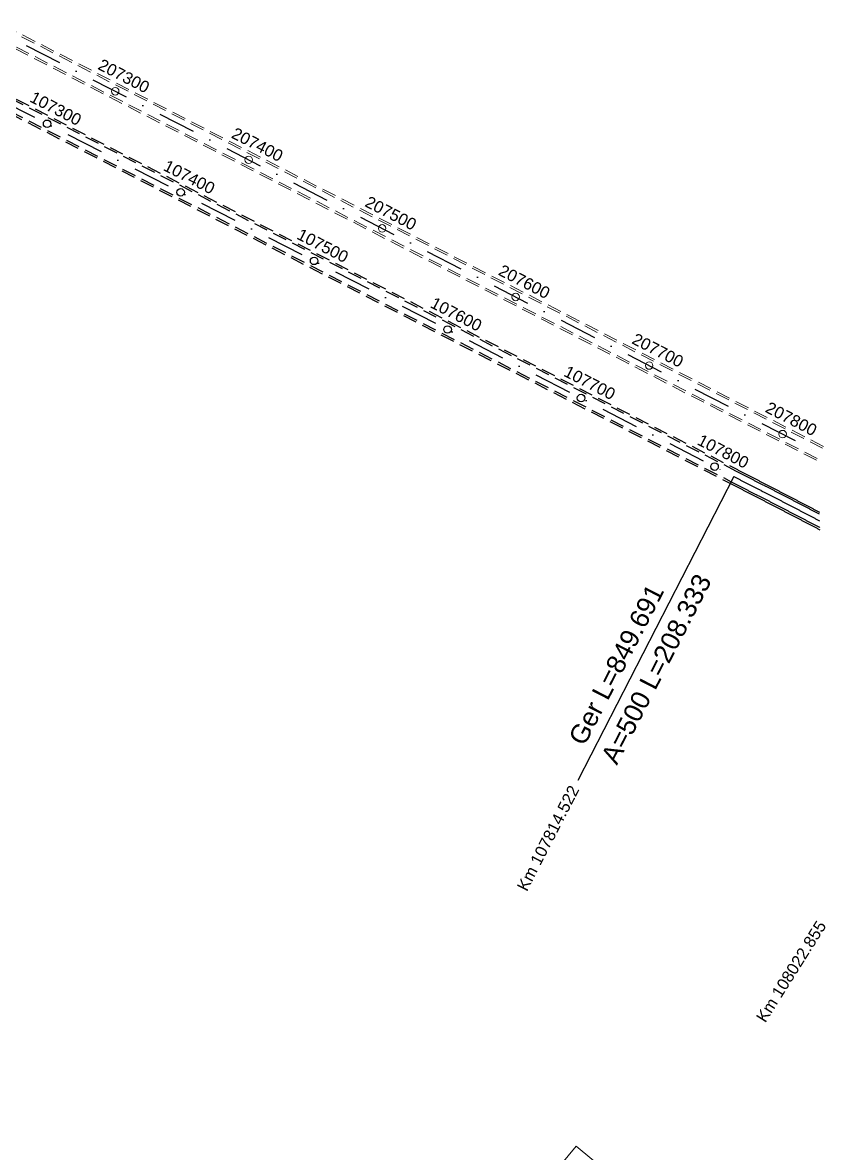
# Model space of a CAD drawing. Extents: x 2610184 to 2620710, y 1263771 to 1270672.
# Drawn here: x 2613590 to 2614121, y 1266934 to 1267688 of the extents above; entities that cross this region are included whole.
import ezdxf

# ---------------------------------------------------------------- set-up
doc = ezdxf.new("R2010")
doc.units = 0
doc.header["$LTSCALE"] = 5
doc.linetypes.add('DASHDOT', pattern=[10, 5, -2.5, 0, -2.5])
doc.linetypes.add('DASHEDX2', pattern=[3.75, 2.5, -1.25])
doc.layers.get('0').update_dxf_attribs({"color": 1, "linetype": 'CONTINUOUS'})
for name, color, linetype in [('Grundriss_16', 7, 'CONTINUOUS'), ('Grundriss_26', 7, 'CONTINUOUS'), ('QP_reel_16', 7, 'CONTINUOUS'), ('TunnelachseOst', 3, 'CONTINUOUS'), ('TunnelacsheWest', 3, 'CONTINUOUS')]:
    doc.layers.add(name, color=color, linetype=linetype)
doc.styles.add('ARIAL', font='arial.ttf')

# ---------------------------------------------------------------- blocks, each defined once
blk = doc.blocks.new('CDWK_PTTYP10')
at = {"color": 0, "lineweight": -2}
blk.add_circle((0, 0), 0.5, dxfattribs=at)

msp = doc.modelspace()

# ---------------------------------------------------------------- linework, layer by layer
at = {"layer": 'Grundriss_16', "color": 30, "linetype": 'Continuous', "lineweight": -3}
msp.add_line((2614064.44, 1267384.93), (2613960.35, 1267182.39), dxfattribs=at)
at = {"layer": 'Grundriss_16', "color": 1, "linetype": 'DASHEDX2', "lineweight": -3, "ltscale": 0.75}
for points in [[(2614121.4, 1267359.84), (2614120.96, 1267360.07), (2614120.51, 1267360.3), (2614120.07, 1267360.54), (2614119.62, 1267360.77), (2614119.18, 1267361), (2614118.74, 1267361.23), (2614118.29, 1267361.46), (2614117.85, 1267361.7), (2614117.4, 1267361.93), (2614116.96, 1267362.16), (2614116.52, 1267362.39), (2614116.07, 1267362.63), (2614115.63, 1267362.86), (2614115.18, 1267363.09), (2614114.74, 1267363.32), (2614114.29, 1267363.55), (2614113.85, 1267363.78), (2614113.4, 1267364.02), (2614112.96, 1267364.25), (2614112.52, 1267364.48), (2614112.07, 1267364.71), (2614111.63, 1267364.94), (2614111.18, 1267365.17), (2614110.74, 1267365.4), (2614110.29, 1267365.64), (2614109.85, 1267365.87), (2614109.4, 1267366.1), (2614108.96, 1267366.33), (2614108.51, 1267366.56), (2614108.07, 1267366.79), (2614107.62, 1267367.02), (2614107.18, 1267367.25), (2614106.73, 1267367.48), (2614106.29, 1267367.72), (2614105.85, 1267367.95), (2614105.4, 1267368.18), (2614104.96, 1267368.41), (2614104.51, 1267368.64), (2614104.07, 1267368.87), (2614103.62, 1267369.1), (2614103.18, 1267369.33), (2614102.73, 1267369.56), (2614102.29, 1267369.79), (2614101.84, 1267370.02), (2614101.4, 1267370.25), (2614100.95, 1267370.48), (2614100.51, 1267370.71), (2614100.06, 1267370.94), (2614099.62, 1267371.17), (2614099.17, 1267371.4), (2614098.73, 1267371.63), (2614098.28, 1267371.86), (2614097.84, 1267372.1), (2614097.39, 1267372.33), (2614096.95, 1267372.56), (2614096.5, 1267372.79), (2614096.06, 1267373.02), (2614095.61, 1267373.25), (2614095.17, 1267373.48), (2614094.72, 1267373.71), (2614094.27, 1267373.94), (2614093.83, 1267374.17), (2614093.38, 1267374.4), (2614092.94, 1267374.62), (2614092.49, 1267374.85), (2614092.05, 1267375.08), (2614091.6, 1267375.31), (2614091.16, 1267375.54), (2614090.71, 1267375.77), (2614090.27, 1267376), (2614089.82, 1267376.23), (2614089.38, 1267376.46), (2614088.93, 1267376.69), (2614088.49, 1267376.92), (2614088.04, 1267377.15), (2614087.6, 1267377.38), (2614087.15, 1267377.61), (2614086.71, 1267377.84), (2614086.26, 1267378.07), (2614085.81, 1267378.3), (2614085.37, 1267378.53), (2614084.92, 1267378.76), (2614084.48, 1267378.99), (2614084.03, 1267379.22), (2614083.59, 1267379.45), (2614083.14, 1267379.67), (2614082.7, 1267379.9), (2614082.25, 1267380.13), (2614081.81, 1267380.36), (2614081.36, 1267380.59), (2614080.92, 1267380.82), (2614080.47, 1267381.05), (2614080.02, 1267381.28), (2614079.58, 1267381.51), (2614079.13, 1267381.74), (2614078.69, 1267381.97), (2614078.24, 1267382.2), (2614077.8, 1267382.43), (2614077.35, 1267382.65), (2614076.91, 1267382.88), (2614076.46, 1267383.11), (2614076.02, 1267383.34), (2614075.57, 1267383.57), (2614075.12, 1267383.8), (2614074.68, 1267384.03), (2614074.23, 1267384.26), (2614073.79, 1267384.49), (2614073.34, 1267384.72), (2614072.9, 1267384.94), (2614072.45, 1267385.17), (2614072.01, 1267385.4), (2614071.56, 1267385.63), (2614071.12, 1267385.86), (2614070.67, 1267386.09), (2614070.22, 1267386.32), (2614069.78, 1267386.55), (2614069.33, 1267386.78), (2614068.89, 1267387.01), (2614068.44, 1267387.23), (2614068, 1267387.46), (2614067.55, 1267387.69), (2614067.11, 1267387.92), (2614066.66, 1267388.15), (2614066.22, 1267388.38), (2613310.48, 1267776.76)], [(2613311.08, 1267777.92), (2614066.81, 1267389.54), (2614067.26, 1267389.31), (2614067.7, 1267389.08), (2614068.15, 1267388.85), (2614068.59, 1267388.62), (2614069.04, 1267388.39), (2614069.48, 1267388.16), (2614069.93, 1267387.93), (2614070.37, 1267387.7), (2614070.82, 1267387.47), (2614071.26, 1267387.25), (2614071.71, 1267387.02), (2614072.16, 1267386.79), (2614072.6, 1267386.56), (2614073.05, 1267386.33), (2614073.49, 1267386.1), (2614073.94, 1267385.87), (2614074.38, 1267385.64), (2614074.83, 1267385.41), (2614075.27, 1267385.18), (2614075.72, 1267384.96), (2614076.16, 1267384.73), (2614076.61, 1267384.5), (2614077.06, 1267384.27), (2614077.5, 1267384.04), (2614077.95, 1267383.81), (2614078.39, 1267383.58), (2614078.84, 1267383.35), (2614079.28, 1267383.12), (2614079.73, 1267382.89), (2614080.17, 1267382.66), (2614080.62, 1267382.44), (2614081.06, 1267382.21), (2614081.51, 1267381.98), (2614081.96, 1267381.75), (2614082.4, 1267381.52), (2614082.85, 1267381.29), (2614083.29, 1267381.06), (2614083.74, 1267380.83), (2614084.18, 1267380.6), (2614084.63, 1267380.37), (2614085.07, 1267380.14), (2614085.52, 1267379.91), (2614085.96, 1267379.68), (2614086.41, 1267379.45), (2614086.86, 1267379.22), (2614087.3, 1267379), (2614087.75, 1267378.77), (2614088.19, 1267378.54), (2614088.64, 1267378.31), (2614089.08, 1267378.08), (2614089.53, 1267377.85), (2614089.97, 1267377.62), (2614090.42, 1267377.39), (2614090.86, 1267377.16), (2614091.31, 1267376.93), (2614091.75, 1267376.7), (2614092.2, 1267376.47), (2614092.64, 1267376.24), (2614093.09, 1267376.01), (2614093.54, 1267375.78), (2614093.98, 1267375.55), (2614094.43, 1267375.32), (2614094.87, 1267375.09), (2614095.32, 1267374.86), (2614095.76, 1267374.63), (2614096.21, 1267374.4), (2614096.65, 1267374.17), (2614097.1, 1267373.94), (2614097.54, 1267373.71), (2614097.99, 1267373.48), (2614098.43, 1267373.25), (2614098.88, 1267373.02), (2614099.32, 1267372.79), (2614099.77, 1267372.56), (2614100.21, 1267372.33), (2614100.66, 1267372.1), (2614101.1, 1267371.87), (2614101.55, 1267371.64), (2614101.99, 1267371.41), (2614102.44, 1267371.18), (2614102.88, 1267370.95), (2614103.33, 1267370.72), (2614103.77, 1267370.48), (2614104.22, 1267370.25), (2614104.66, 1267370.02), (2614105.11, 1267369.79), (2614105.55, 1267369.56), (2614106, 1267369.33), (2614106.44, 1267369.1), (2614106.89, 1267368.87), (2614107.33, 1267368.64), (2614107.78, 1267368.41), (2614108.22, 1267368.18), (2614108.67, 1267367.95), (2614109.11, 1267367.71), (2614109.56, 1267367.48), (2614110, 1267367.25), (2614110.45, 1267367.02), (2614110.89, 1267366.79), (2614111.34, 1267366.56), (2614111.78, 1267366.33), (2614112.23, 1267366.09), (2614112.67, 1267365.86), (2614113.12, 1267365.63), (2614113.56, 1267365.4), (2614114, 1267365.17), (2614114.45, 1267364.94), (2614114.89, 1267364.71), (2614115.34, 1267364.47), (2614115.78, 1267364.24), (2614116.23, 1267364.01), (2614116.67, 1267363.78), (2614117.12, 1267363.55), (2614117.56, 1267363.31), (2614118.01, 1267363.08), (2614118.45, 1267362.85), (2614118.89, 1267362.62), (2614119.34, 1267362.38), (2614119.78, 1267362.15), (2614120.23, 1267361.92), (2614120.67, 1267361.69), (2614121.12, 1267361.46), (2614121.56, 1267361.22)], [(2613306.35, 1267768.71), (2614062.08, 1267380.33), (2614062.52, 1267380.1), (2614062.97, 1267379.87), (2614063.42, 1267379.64), (2614063.86, 1267379.41), (2614064.31, 1267379.19), (2614064.75, 1267378.96), (2614065.2, 1267378.73), (2614065.64, 1267378.5), (2614066.09, 1267378.27), (2614066.53, 1267378.04), (2614066.98, 1267377.81), (2614067.42, 1267377.58), (2614067.87, 1267377.35), (2614068.31, 1267377.12), (2614068.76, 1267376.9), (2614069.21, 1267376.67), (2614069.65, 1267376.44), (2614070.1, 1267376.21), (2614070.54, 1267375.98), (2614070.99, 1267375.75), (2614071.43, 1267375.52), (2614071.88, 1267375.29), (2614072.32, 1267375.06), (2614072.77, 1267374.84), (2614073.21, 1267374.61), (2614073.66, 1267374.38), (2614074.1, 1267374.15), (2614074.55, 1267373.92), (2614074.99, 1267373.69), (2614075.44, 1267373.46), (2614075.88, 1267373.23), (2614076.33, 1267373), (2614076.77, 1267372.77), (2614077.22, 1267372.55), (2614077.66, 1267372.32), (2614078.11, 1267372.09), (2614078.55, 1267371.86), (2614079, 1267371.63), (2614079.44, 1267371.4), (2614079.89, 1267371.17), (2614080.33, 1267370.94), (2614080.78, 1267370.71), (2614081.22, 1267370.48), (2614081.67, 1267370.25), (2614082.11, 1267370.02), (2614082.56, 1267369.8), (2614083, 1267369.57), (2614083.45, 1267369.34), (2614083.89, 1267369.11), (2614084.34, 1267368.88), (2614084.78, 1267368.65), (2614085.23, 1267368.42), (2614085.67, 1267368.19), (2614086.12, 1267367.96), (2614086.56, 1267367.73), (2614087.01, 1267367.5), (2614087.45, 1267367.27), (2614087.9, 1267367.04), (2614088.34, 1267366.81), (2614088.79, 1267366.58), (2614089.23, 1267366.35), (2614089.68, 1267366.12), (2614090.12, 1267365.89), (2614090.57, 1267365.66), (2614091.01, 1267365.44), (2614091.46, 1267365.21), (2614091.9, 1267364.98), (2614092.35, 1267364.75), (2614092.79, 1267364.52), (2614093.23, 1267364.29), (2614093.68, 1267364.06), (2614094.12, 1267363.83), (2614094.57, 1267363.6), (2614095.01, 1267363.37), (2614095.46, 1267363.14), (2614095.9, 1267362.91), (2614096.35, 1267362.68), (2614096.79, 1267362.45), (2614097.23, 1267362.22), (2614097.68, 1267361.99), (2614098.12, 1267361.76), (2614098.57, 1267361.53), (2614099.01, 1267361.3), (2614099.46, 1267361.07), (2614099.9, 1267360.84), (2614100.34, 1267360.6), (2614100.79, 1267360.37), (2614101.23, 1267360.14), (2614101.68, 1267359.91), (2614102.12, 1267359.68), (2614102.56, 1267359.45), (2614103.01, 1267359.22), (2614103.45, 1267358.99), (2614103.9, 1267358.76), (2614104.34, 1267358.53), (2614104.78, 1267358.3), (2614105.23, 1267358.07), (2614105.67, 1267357.84), (2614106.12, 1267357.61), (2614106.56, 1267357.38), (2614107, 1267357.15), (2614107.45, 1267356.91), (2614107.89, 1267356.68), (2614108.33, 1267356.45), (2614108.78, 1267356.22), (2614109.22, 1267355.99), (2614109.67, 1267355.76), (2614110.11, 1267355.53), (2614110.55, 1267355.3), (2614111, 1267355.06), (2614111.44, 1267354.83), (2614111.88, 1267354.6), (2614112.33, 1267354.37), (2614112.77, 1267354.14), (2614113.21, 1267353.91), (2614113.66, 1267353.68), (2614114.1, 1267353.44), (2614114.54, 1267353.21), (2614114.99, 1267352.98), (2614115.43, 1267352.75), (2614115.87, 1267352.52), (2614116.32, 1267352.29), (2614116.76, 1267352.05), (2614117.2, 1267351.82), (2614117.65, 1267351.59), (2614118.09, 1267351.36), (2614118.53, 1267351.12), (2614118.97, 1267350.89), (2614119.42, 1267350.66), (2614119.86, 1267350.43), (2614120.3, 1267350.2), (2614120.75, 1267349.96), (2614121.19, 1267349.73), (2614121.63, 1267349.5)], [(2613306.94, 1267769.87), (2614062.67, 1267381.49), (2614063.12, 1267381.26), (2614063.56, 1267381.03), (2614064.01, 1267380.8), (2614064.45, 1267380.57), (2614064.9, 1267380.34), (2614065.35, 1267380.11), (2614065.79, 1267379.88), (2614066.24, 1267379.65), (2614066.68, 1267379.43), (2614067.13, 1267379.2), (2614067.57, 1267378.97), (2614068.02, 1267378.74), (2614068.46, 1267378.51), (2614068.91, 1267378.28), (2614069.35, 1267378.05), (2614069.8, 1267377.82), (2614070.24, 1267377.59), (2614070.69, 1267377.37), (2614071.14, 1267377.14), (2614071.58, 1267376.91), (2614072.03, 1267376.68), (2614072.47, 1267376.45), (2614072.92, 1267376.22), (2614073.36, 1267375.99), (2614073.81, 1267375.76), (2614074.25, 1267375.53), (2614074.7, 1267375.3), (2614075.14, 1267375.08), (2614075.59, 1267374.85), (2614076.03, 1267374.62), (2614076.48, 1267374.39), (2614076.92, 1267374.16), (2614077.37, 1267373.93), (2614077.81, 1267373.7), (2614078.26, 1267373.47), (2614078.7, 1267373.24), (2614079.15, 1267373.01), (2614079.59, 1267372.78), (2614080.04, 1267372.56), (2614080.48, 1267372.33), (2614080.93, 1267372.1), (2614081.38, 1267371.87), (2614081.82, 1267371.64), (2614082.27, 1267371.41), (2614082.71, 1267371.18), (2614083.16, 1267370.95), (2614083.6, 1267370.72), (2614084.05, 1267370.49), (2614084.49, 1267370.26), (2614084.94, 1267370.03), (2614085.38, 1267369.8), (2614085.83, 1267369.57), (2614086.27, 1267369.35), (2614086.72, 1267369.12), (2614087.16, 1267368.89), (2614087.6, 1267368.66), (2614088.05, 1267368.43), (2614088.49, 1267368.2), (2614088.94, 1267367.97), (2614089.38, 1267367.74), (2614089.83, 1267367.51), (2614090.27, 1267367.28), (2614090.72, 1267367.05), (2614091.16, 1267366.82), (2614091.61, 1267366.59), (2614092.05, 1267366.36), (2614092.5, 1267366.13), (2614092.94, 1267365.9), (2614093.39, 1267365.67), (2614093.83, 1267365.44), (2614094.28, 1267365.21), (2614094.72, 1267364.98), (2614095.17, 1267364.75), (2614095.61, 1267364.52), (2614096.05, 1267364.29), (2614096.5, 1267364.06), (2614096.94, 1267363.83), (2614097.39, 1267363.6), (2614097.83, 1267363.37), (2614098.28, 1267363.14), (2614098.72, 1267362.91), (2614099.17, 1267362.68), (2614099.61, 1267362.45), (2614100.05, 1267362.22), (2614100.5, 1267361.99), (2614100.94, 1267361.76), (2614101.39, 1267361.53), (2614101.83, 1267361.3), (2614102.28, 1267361.07), (2614102.72, 1267360.84), (2614103.16, 1267360.61), (2614103.61, 1267360.38), (2614104.05, 1267360.15), (2614104.5, 1267359.91), (2614104.94, 1267359.68), (2614105.38, 1267359.45), (2614105.83, 1267359.22), (2614106.27, 1267358.99), (2614106.72, 1267358.76), (2614107.16, 1267358.53), (2614107.6, 1267358.3), (2614108.05, 1267358.07), (2614108.49, 1267357.84), (2614108.94, 1267357.61), (2614109.38, 1267357.37), (2614109.82, 1267357.14), (2614110.27, 1267356.91), (2614110.71, 1267356.68), (2614111.15, 1267356.45), (2614111.6, 1267356.22), (2614112.04, 1267355.99), (2614112.49, 1267355.75), (2614112.93, 1267355.52), (2614113.37, 1267355.29), (2614113.82, 1267355.06), (2614114.26, 1267354.83), (2614114.7, 1267354.6), (2614115.15, 1267354.36), (2614115.59, 1267354.13), (2614116.03, 1267353.9), (2614116.48, 1267353.67), (2614116.92, 1267353.44), (2614117.36, 1267353.2), (2614117.81, 1267352.97), (2614118.25, 1267352.74), (2614118.69, 1267352.51), (2614119.14, 1267352.28), (2614119.58, 1267352.04), (2614120.02, 1267351.81), (2614120.46, 1267351.58), (2614120.91, 1267351.35), (2614121.35, 1267351.11), (2614121.79, 1267350.88)]]:
    msp.add_lwpolyline(points, dxfattribs=at)
at = {"layer": 'Grundriss_26', "color": 1, "linetype": 'DASHEDX2', "lineweight": 18, "ltscale": 0.75}
for points in [[(2613327.2, 1267813.14), (2614125.7, 1267402.78)], [(2613327.8, 1267814.3), (2614126.3, 1267403.94)], [(2613323.07, 1267805.09), (2614121.57, 1267394.73)], [(2613323.66, 1267806.25), (2614122.16, 1267395.89)]]:
    msp.add_lwpolyline(points, dxfattribs=at)
at = {"layer": 'QP_reel_16', "color": 1, "linetype": 'Continuous', "lineweight": 18}
msp.add_polyline3d([(2614374.02, 1267192.27, 0), (2614080.34, 1266838.25, 2.5), (2613959.43, 1266938.55, 0), (2613871.64, 1266832.72, 0)], dxfattribs=at)
at = {"layer": 'TunnelachseOst', "linetype": 'DASHDOT', "lineweight": 25}
msp.add_lwpolyline([(2613325.43, 1267809.7), (2614123.93, 1267399.33)], dxfattribs=at)
at = {"layer": 'TunnelacsheWest', "color": 3, "linetype": 'DASHDOT', "lineweight": -3}
msp.add_lwpolyline([(2613308.71, 1267773.32), (2614064.44, 1267384.93), (2614064.89, 1267384.7), (2614065.34, 1267384.47), (2614065.78, 1267384.25), (2614066.23, 1267384.02), (2614066.67, 1267383.79), (2614067.12, 1267383.56), (2614067.56, 1267383.33), (2614068.01, 1267383.1), (2614068.45, 1267382.87), (2614068.9, 1267382.64), (2614069.34, 1267382.41), (2614069.79, 1267382.19), (2614070.23, 1267381.96), (2614070.68, 1267381.73), (2614071.13, 1267381.5), (2614071.57, 1267381.27), (2614072.02, 1267381.04), (2614072.46, 1267380.81), (2614072.91, 1267380.58), (2614073.35, 1267380.35), (2614073.8, 1267380.12), (2614074.24, 1267379.9), (2614074.69, 1267379.67), (2614075.13, 1267379.44), (2614075.58, 1267379.21), (2614076.02, 1267378.98), (2614076.47, 1267378.75), (2614076.92, 1267378.52), (2614077.36, 1267378.29), (2614077.81, 1267378.06), (2614078.25, 1267377.83), (2614078.7, 1267377.6), (2614079.14, 1267377.38), (2614079.59, 1267377.15), (2614080.03, 1267376.92), (2614080.48, 1267376.69), (2614080.92, 1267376.46), (2614081.37, 1267376.23), (2614081.81, 1267376), (2614082.26, 1267375.77), (2614082.7, 1267375.54), (2614083.15, 1267375.31), (2614083.59, 1267375.08), (2614084.04, 1267374.85), (2614084.49, 1267374.62), (2614084.93, 1267374.4), (2614085.38, 1267374.17), (2614085.82, 1267373.94), (2614086.27, 1267373.71), (2614086.71, 1267373.48), (2614087.16, 1267373.25), (2614087.6, 1267373.02), (2614088.05, 1267372.79), (2614088.49, 1267372.56), (2614088.94, 1267372.33), (2614089.38, 1267372.1), (2614089.83, 1267371.87), (2614090.27, 1267371.64), (2614090.72, 1267371.41), (2614091.16, 1267371.18), (2614091.61, 1267370.95), (2614092.05, 1267370.72), (2614092.5, 1267370.49), (2614092.94, 1267370.26), (2614093.39, 1267370.03), (2614093.83, 1267369.8), (2614094.28, 1267369.57), (2614094.72, 1267369.34), (2614095.17, 1267369.11), (2614095.61, 1267368.88), (2614096.06, 1267368.65), (2614096.5, 1267368.42), (2614096.95, 1267368.19), (2614097.39, 1267367.96), (2614097.84, 1267367.73), (2614098.28, 1267367.5), (2614098.72, 1267367.27), (2614099.17, 1267367.04), (2614099.61, 1267366.81), (2614100.06, 1267366.58), (2614100.5, 1267366.35), (2614100.95, 1267366.12), (2614101.39, 1267365.89), (2614101.84, 1267365.66), (2614102.28, 1267365.43), (2614102.73, 1267365.2), (2614103.17, 1267364.97), (2614103.62, 1267364.74), (2614104.06, 1267364.51), (2614104.5, 1267364.28), (2614104.95, 1267364.05), (2614105.39, 1267363.81), (2614105.84, 1267363.58), (2614106.28, 1267363.35), (2614106.73, 1267363.12), (2614107.17, 1267362.89), (2614107.62, 1267362.66), (2614108.06, 1267362.43), (2614108.5, 1267362.2), (2614108.95, 1267361.97), (2614109.39, 1267361.74), (2614109.84, 1267361.5), (2614110.28, 1267361.27), (2614110.73, 1267361.04), (2614111.17, 1267360.81), (2614111.61, 1267360.58), (2614112.06, 1267360.35), (2614112.5, 1267360.12), (2614112.95, 1267359.88), (2614113.39, 1267359.65), (2614113.83, 1267359.42), (2614114.28, 1267359.19), (2614114.72, 1267358.96), (2614115.17, 1267358.73), (2614115.61, 1267358.49), (2614116.05, 1267358.26), (2614116.5, 1267358.03), (2614116.94, 1267357.8), (2614117.39, 1267357.57), (2614117.83, 1267357.33), (2614118.27, 1267357.1), (2614118.72, 1267356.87), (2614119.16, 1267356.64), (2614119.6, 1267356.41), (2614120.05, 1267356.17), (2614120.49, 1267355.94), (2614120.93, 1267355.71), (2614121.38, 1267355.48)], dxfattribs=at)

# ---------------------------------------------------------------- block references
at = {"layer": 'Grundriss_16', "color": 1, "lineweight": -3, "xscale": 5, "yscale": 5}
for p in [(2613606.82, 1267620.11), (2613695.76, 1267574.4), (2613784.7, 1267528.7), (2613873.65, 1267482.99), (2613962.59, 1267437.28), (2614051.53, 1267391.57)]:
    msp.add_blockref('CDWK_PTTYP10', p, dxfattribs=at)
at = {"layer": 'Grundriss_26', "color": 1, "lineweight": 18, "xscale": 5, "yscale": 5}
for p in [(2613652.19, 1267641.77), (2613741.13, 1267596.06), (2613830.08, 1267550.35), (2613919.02, 1267504.64), (2614007.96, 1267458.93), (2614096.9, 1267413.23)]:
    msp.add_blockref('CDWK_PTTYP10', p, dxfattribs=at)

# ---------------------------------------------------------------- texts
at = {"layer": 'Grundriss_16', "color": 1, "lineweight": -3, "style": 'ARIAL'}
for s, p in [('107300', (2613594.64, 1267635.16)), ('107400', (2613683.58, 1267589.45)), ('107500', (2613772.53, 1267543.74)), ('107600', (2613861.47, 1267498.03)), ('107700', (2613950.41, 1267452.32)), ('107800', (2614039.35, 1267406.61))]:
    msp.add_text(s, height=7.812, rotation=332.80055, dxfattribs=at).set_placement(p)
at = {"layer": 'Grundriss_16', "color": 30, "lineweight": -3, "style": 'ARIAL'}
for s, height, rotation, p in [('A=500 L=208.333', 12.5, 62.80056, (2613986.45, 1267192.16)), ('Ger L=849.691', 12.5, 62.80056, (2613964.82, 1267204.76)), ('Km 107814.522', 7.8125, 62.80056, (2613926.46, 1267107.89)), ('Km 108022.855', 7.8125, 57.82692, (2614085.36, 1267020.38))]:
    msp.add_text(s, height=height, rotation=rotation, dxfattribs=at).set_placement(p)
at = {"layer": 'Grundriss_26', "color": 1, "lineweight": 18, "style": 'ARIAL'}
for s, p in [('207300', (2613640.01, 1267656.81)), ('207400', (2613728.95, 1267611.1)), ('207500', (2613817.9, 1267565.39)), ('207600', (2613906.84, 1267519.69)), ('207700', (2613995.78, 1267473.98)), ('207800', (2614084.72, 1267428.27))]:
    msp.add_text(s, height=7.812, rotation=332.80055, dxfattribs=at).set_placement(p)

doc.saveas('drawing.dxf')
